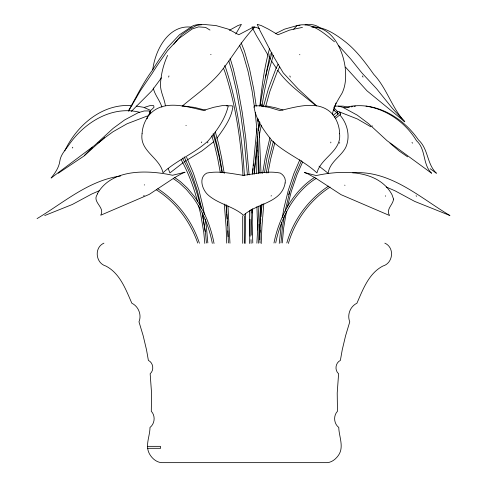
<?xml version="1.0" encoding="UTF-8"?>
<svg xmlns="http://www.w3.org/2000/svg" width="487" height="487" viewBox="0 0 487 487"><rect width="100%" height="100%" fill="white"/><g stroke="black" fill="none" stroke-linecap="round" stroke-linejoin="round"><path stroke-width="0.73" d="M256.631 173.457L257.501 138.253M258.341 173.409L258.652 156.321M249.612 243.463L250.062 219.339M384.833 243.159C394.799 247.475 393.24 263.083 382.983 266.005C368.72 273.335 362.967 289.534 356.904 303.243C350.202 306.408 346.914 314.979 349.776 321.816L345.6 335.701L342.245 349.812L340.376 360.41C335.421 362.778 334.435 370.175 338.599 373.754L337.217 392.966L337.461 411.259C333.199 415.77 333.832 423.678 338.763 427.452C338.97 436.699 344.437 447.169 338.252 455.613C335.628 459.223 331.617 462.516 326.984 462.65L161.775 462.65C156.485 462.419 151.974 458.383 149.485 453.921C144.816 445.587 149.99 436.206 149.996 427.452C154.927 423.678 155.56 415.77 151.299 411.259L151.542 392.966L150.16 373.754C154.324 370.175 153.338 362.778 148.383 360.41L146.514 349.812L143.16 335.701L138.984 321.816C141.845 314.979 138.558 306.408 131.855 303.243C125.792 289.534 120.039 273.335 105.776 266.005C95.519 263.083 93.961 247.475 103.926 243.159M261.062 204.911L259.833 239.701M252.528 208.716L252.211 222.924L252.777 243.025M245.15 243.403L245.637 213.86M256.886 243.177L258.895 206.092M258.567 243.257L259.151 227.119L260.642 205.581M330.795 142.868L330.819 142.088M252.016 213.02L252.175 209.27M259.973 232.396L260.064 230.181M261.196 243.61L261.86 227.508L263.802 203.791M149.643 113.264L149.71 113.806L150.02 113.69M259.327 137.121L259.65 132.227M252.412 174.151L256.862 128.586M254.123 174.206L257.629 136.342M260.466 223.49L260.801 219.01M260.965 216.77L262.067 204.071M252.656 173.074L252.997 168.563M253.222 165.562L253.337 164.058M254.372 173.792L254.987 165.659L257.069 150.112M279.252 243.409L281.504 222.632M280.969 242.934L282.387 227.612L284.353 215.784M282.253 242.958L283.702 227.648L286.466 211.401M259.851 106.221C261.744 86.783 264.338 67.297 269.579 48.456M261.744 105.527L261.903 104.017M257.83 121.202L258.122 118.986M258.396 130.479L259.547 121.689M257.063 143.221L257.258 141.723M265.476 77.007L270.218 53.722M282.375 217.385L283.872 208.387L288.292 190.368L293.929 173.421L299.828 159.791M285.09 211.352L289.802 191.415L295.335 174.784L301.435 160.698M152.766 69.635C155.17 50.271 168.332 24.46 191.367 27.144M262.603 173.427L265.245 157.812L269.908 137.858M264.478 172.66L266.846 158.646L271.07 140.299M260.125 105.697L262.95 89.164L267.418 68.801L271.971 52.742M261.854 106.312L264.478 90.929L268.842 71.084L273.341 55.208M146.891 118.56L147.664 116.813L147.628 117.976M266.194 173.007L269.074 158.135L273.438 141.26M267.966 172.982L270.675 158.969L274.826 142.794M332.384 114.628C333.516 106.671 338.027 99.938 342.038 93.206C345.618 85.913 346.062 77.591 345.411 69.635C343.731 51.549 333.163 26.761 311.814 27.035M258.445 129.572L259.93 122.164M259.285 135.356L261.33 125.135M273.98 243.037C276.488 229.925 281.413 217.33 287.981 205.727L288.036 205.648C294.897 194.423 303.705 184.141 314.998 177.201M275.709 242.934C278.211 230.126 283.044 217.829 289.467 206.488L289.412 206.567C296.187 195.482 304.892 185.34 316.051 178.492M333.893 110.659L334.338 108.516M168.648 77.098L168.94 75.929M288.694 194.69L289.418 191.817M287.397 206.969L291.281 191.482L296.96 174.796L302.61 162.049M263.4 106.756L268.392 88.811L276.044 68.357L278.071 64.308M265.549 106.897L269.792 91.611L277.31 71.522L279.635 66.871M286.8 242.976C293.363 219.899 308.521 199.299 328.548 186.107M288.389 243.445C294.921 220.514 310.061 200.047 330.083 187.093M334.886 106.41L336.012 103.001M149.765 112.68L150.349 111.553L150.611 111.858M335.373 118.511L340.559 114.293L339.816 112.004L339.774 112.868M64.753 150.867C76.678 125.451 102.307 103.207 131.94 105.649M167.601 55.384C163.626 64.065 161.203 73.434 160.564 82.942C159.785 90.984 164.363 97.978 165.379 105.722M337.114 112.034L337.278 113.459L337.935 114.287L337.193 111.998L333.145 115.346M271.089 196.054L271.35 195.555M207.492 142.868L207.961 142.088M72.307 148.011L72.788 147.226M128.525 110.659C136.281 97.169 142.971 83.027 152.236 70.493A102.854 31.412 -53.8 0 1 159.413 59.225L167.565 47.501L179.423 34.814L193.376 25.531L198.526 24.35L201.356 24.843M201.283 142.709L201.764 141.93M235.811 33.956L241.412 24.35L237.912 25.586L229.462 30.255M128.525 111.176L140.414 90.643L152.23 73.287A102.867 26.955 -52.8 0 1 159.407 62.257L167.552 50.654L178.419 38.85L192.128 29.013L198.519 26.901L205.587 27.388L209.976 30.066M147.999 115.729L150.288 112.57L148.992 110.945L144.207 110.957L138.18 112.722L124.642 119.942L113.246 128.282L94.393 145.54L51.068 178.059C55.031 173.177 58.884 167.705 59.798 161.325C60.638 154.409 65.934 149.436 69.562 143.963C84.884 122.225 112.01 105.502 139.325 112.193M173.847 44.171L181.925 34.547L188.28 30.017L196.31 25.531L202.872 24.35L216.051 25.586L228.3 29.135L238.776 34.754L252.85 27.388L254.908 26.901C244.59 37.487 236.475 50.173 227.946 62.257A145.436 70.055 -45.4 0 1 219.534 73.287C208.698 85.925 194.806 95.525 182.12 106.203M161.447 77.817L151.81 90.85L131.374 111.353M215.205 140.402L215.838 139.58M216.898 138.314C223.478 129.079 231.136 119.053 232.713 107.578L233.017 107.049L232.299 105.819L226.272 105.801M98.788 142.709L99.458 141.93M293.691 29.135L297.119 25.586C311.54 21.513 324.147 33.28 334.496 41.809M92.615 147.226L84.768 155.237L102.282 139.574M91.946 148.011L84.001 156.023L58.239 173.256M104.504 137.651L101.856 140.238L97.924 143.044M213.933 141.559L201.801 151.025L187.288 159.937M334.557 117.099L337.935 114.287M143.592 195.951L144.207 195.451M102.416 139.477L113.039 131.733L127.04 123.777L147.324 115.985L147.324 117.976M183.215 162.628L169.92 172.922L168.149 168.38M184.226 161.946L186.265 160.6M340.559 114.293L340.182 113.995M37.061 218.614C63.84 202.604 88.524 180.458 120.599 175.99M275.258 33.761L284.585 29.135L297.137 25.586L300.004 25.312M185.912 125.567L186.223 125.427M210.658 54.532L211.048 54.355M99.385 190.667L91.885 193.942L72.313 204.485L44.743 215.534M144.316 107.42L149.868 105.655L153.691 105.642L154.002 107.274L150.775 110.427L143.488 107.274L136.269 106.111M144.274 184.963L144.657 184.877M302.445 27.388L289.686 30.066L278.004 34.754L268.398 29.135L261.318 25.586L257.246 24.35L259.699 30.017L272.537 54.745L283.239 72.861L297.922 88.664L316.605 105.892M352.746 172.769C390.477 170.188 419.678 197.472 449.939 215.528L414.687 201.405L395.115 190.855L386.276 187.002M348.156 107.384L349.611 107.134M351.072 106.884L352.527 106.635M353.982 106.385L355.443 106.136M343.944 107.755C373.03 99.604 402.305 116.332 418.443 139.909C428.56 149.046 426.673 163.863 436.413 173.25L430.191 168.709M305.032 24.831C310.298 23.802 315.923 24.703 320.215 28.015M312.812 27.035C324.92 26.882 335.726 34.443 345.021 41.541C356.6 50.575 365.311 62.555 373.785 74.389C386.891 88.342 391.737 107.676 404.752 121.756L367.028 90.85L345.478 67.115M261.982 106.136L263.991 106.129M265.33 106.129L267.339 106.123L275.447 107.755L283.008 110.068M147.464 446.342L160.448 446.342L160.607 448.308L147.646 448.308M338.489 106.136L343.274 106.148L348.01 107.377M182.631 105.898L194.642 107.432L205.49 110.22M366.005 106.136C386.867 109.289 405.72 122.754 416.507 140.719C426.253 149.466 422.296 164.168 431.585 173.244L387.092 140.719L368.342 123.461L357.227 115.127L343.006 107.371L338.562 106.136L334.478 106.123L333.899 107.755L336.87 110.908M344.619 185.182L345.003 185.273M372.08 125.908L372.488 126.048M259.419 28.605L256.138 27.388L252.077 26.901L252.26 27.589M299.542 54.574L299.889 54.757M370.759 126.76L357.342 118.956L337.528 111.17L337.528 114.603M333.552 110.086L338.751 113.83M157.831 188.792C177.408 201.405 192.225 221.122 199.396 243.226M156.309 189.784C175.332 201.764 189.613 220.593 197.229 241.655L197.619 243.05M407.637 156.844L399.401 151.201L389.996 143.19M174.34 177.311L180.293 181.505L187.556 188.28L194.264 196.358C204.236 210.335 210.889 226.583 214.037 243.433M173.281 178.595L179.198 182.759L186.357 189.443L192.846 197.217C202.622 210.926 209.179 226.845 212.314 243.366M319.028 166.134L328.128 173.244C329.711 162.074 340.778 156.747 345.685 147.537C350.543 136.908 347.596 123.735 339.993 115.127M416.081 195.762L416.689 196.267M315.363 105.229C302.25 94.289 287.561 84.476 277.742 70.244M338.435 45.352L350.914 59.225L361.841 72.861L376.524 88.664L392.492 108.516L404.752 121.756M252.637 28.319L256.272 35.265L268.154 55.335M276.458 68.405L271.576 60.997M362.304 75.929L363.065 77.098M270.401 59.104L268.885 56.583M412.02 142.411L412.477 143.19M182.436 158.056C190.971 173.457 196.791 190.289 200.772 207.413M181.17 159.736C188.42 172.818 193.71 187.002 197.497 201.454M184.196 156.881L191.908 174.303L197.381 190.934L201.685 208.649M385.302 195.756L385.552 196.261M289.783 75.929L290.343 77.098M186.588 157.271L193.309 172.94L198.915 189.942L203.274 207.912L204.388 214.657M241.144 42.832L244.444 51.05L249.545 68.844L253.751 89.212L256.217 106.221M239.513 45.157L243.062 54.002L248.035 71.297L252.132 91.172L254.458 107.262M224.714 65.55L225.84 68.357C237.163 102.879 242.331 139.13 244.395 175.308M223.685 68.758L224.793 71.522C235.818 105.107 240.901 140.353 242.989 175.551M161.897 107.17C159.943 100.346 154.696 95.014 153.277 87.983M230.126 58.288L233.297 68.801L238.04 89.164L242.179 112.089L245.673 137.45L249.143 174.9M228.811 60.978L231.861 71.084L236.554 91.221L240.608 113.635L244.036 138.539L247.433 174.949M213.075 133.882L215.972 143.537L219.296 157.654L222.042 172.526M211.79 135.794L214.396 144.487L217.701 158.488L220.282 172.501M215.345 132.014L218.56 143.702L221.609 157.812L224.251 173.427M213.994 133.779L216.983 144.645L220.008 158.646L222.382 172.66M198.605 205.879L200.638 213.994L203.779 232.457L204.814 243.397M202.215 213.166L205.404 231.922L206.451 243.025M205.124 219.15L206.36 226.65L207.846 242.928M202.415 213.087L205.124 231.508M255.2 112.375L257.769 138.704L259.279 172.824M226.132 205.082L227.77 226.747L228.409 242.983M224.324 204.053L226.102 227.027L226.735 243.129M227.959 206.092L229.967 243.177M226.145 204.844L226.498 208.552M257.708 118.791L259.461 137.285L261.008 173.299M226.546 209.294L226.741 212.265M226.839 213.75L227.173 218.949M227.319 221.177L227.606 225.633M259.09 224.215L260.034 242.903M257.684 229.955L256.917 206.652M251.073 209.507L251.761 235.178M249.423 210.768L250.087 236.232M227.837 230.789L228.05 236.652M251.006 239.616L251.115 243.397M339.67 142.411L339.676 143.19M244.407 215.869L244.407 243.305M242.715 215.869L242.715 243.305M150.124 110.689L150.124 112.016M339.616 133.742C341.539 151.36 320.884 157.599 316.94 172.922C303.541 160.326 285.839 153.728 272.452 141.145C264.471 131.441 256.186 120.192 254.141 107.578L253.837 107.049L254.555 105.819L260.582 105.801L269.232 107.432L279.922 110.592C296.565 106.933 319.058 99.293 332.493 114.147C336.961 119.686 339.512 126.614 339.616 133.742M393.508 199.049C393.204 204.79 385.503 209.203 389.594 215.522L341.058 194.678L315.899 178.272L307.48 173.64L304.412 172.508L316.227 175.57C340.498 170.231 378.052 168.727 391.992 194.678L393.508 199.049M142.082 133.578C139.312 151.171 159.754 157.386 162.987 172.763C176.659 160.26 194.38 153.484 208.034 140.987C216.386 131.21 224.665 120.003 227.867 107.42L228.22 106.89L227.746 105.655L222.133 105.642L213.817 107.274L203.365 110.427C186.411 106.525 163.967 99.391 150.045 113.982C145.339 119.455 142.454 126.358 142.082 133.578M285.132 182.954C281.644 203.262 256.345 203.243 243.561 215.321C232.993 205.922 217.902 204.126 207.547 194.471C202.129 189.151 198.41 177.536 206.792 173.092C218.888 170.578 231.52 173.67 243.561 175.363C255.602 173.67 268.234 170.578 280.329 173.092C283.781 175.064 286.131 178.863 285.132 182.954M97.333 193.844L97.303 194.368C91.751 202.172 105.435 207.188 100.712 215.217L149.29 194.368L174.066 177.962L182.187 173.329L185.09 172.203L172.526 175.259C148.316 170.036 111.596 168.21 97.333 193.844"/></g></svg>
